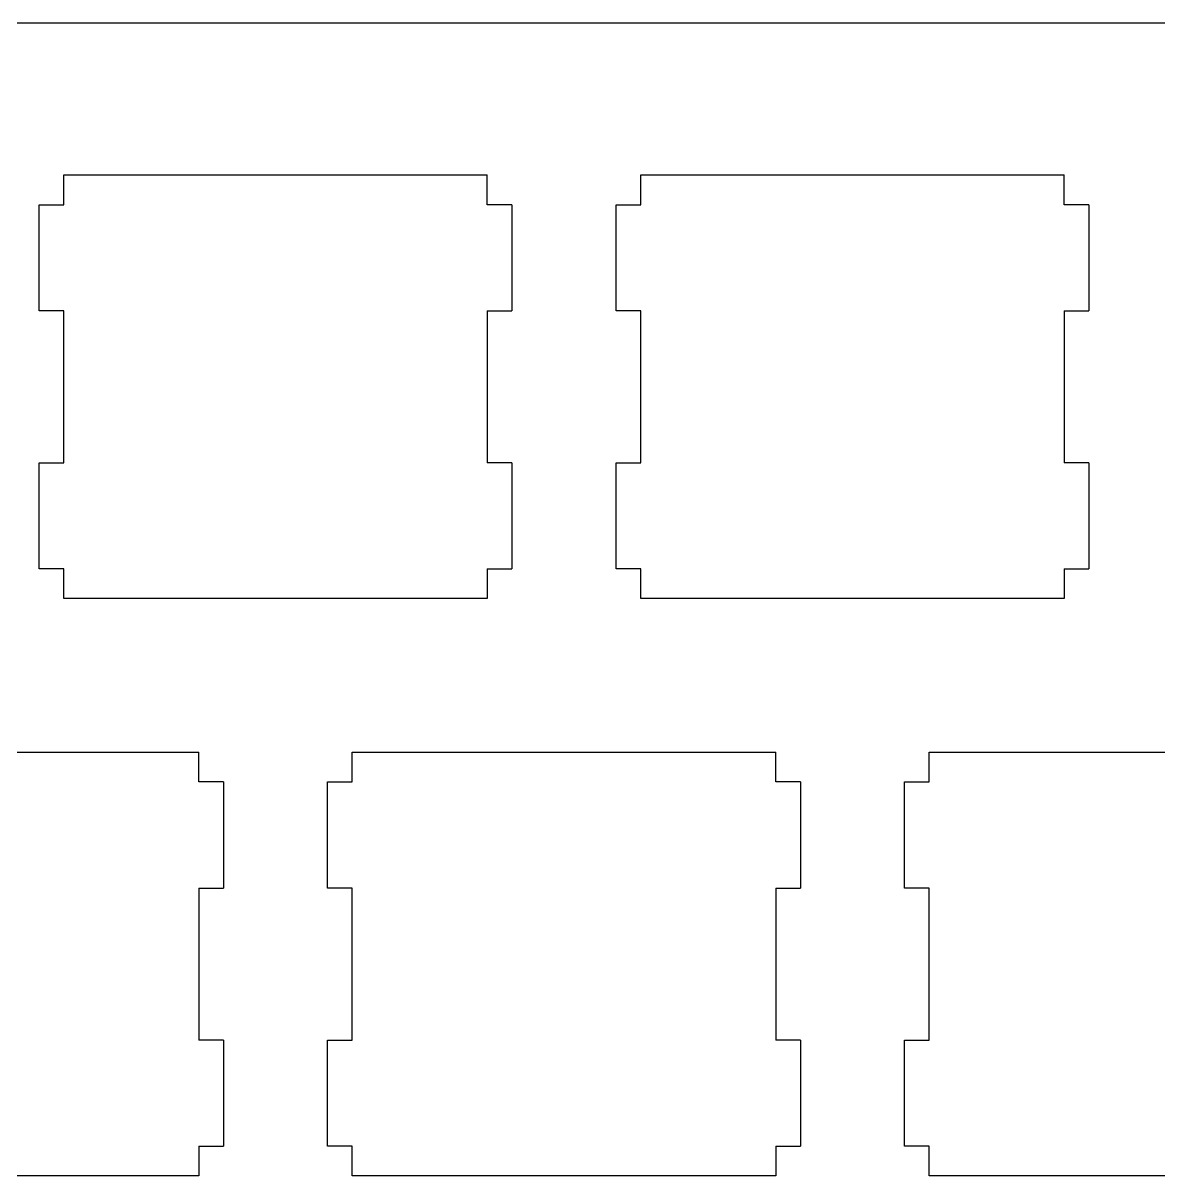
# Model space of a CAD drawing. Extents: x 16 to 306, y 20 to 120.
# Drawn here: x 76.68 to 114.09, y 81.77 to 119.72 of the extents above; entities that cross this region are included whole.
import ezdxf

# ---------------------------------------------------------------- set-up
doc = ezdxf.new("R2010")
doc.units = 0
doc.layers.add('LAYER_1', color=7, linetype='CONTINUOUS')

msp = doc.modelspace()

# ---------------------------------------------------------------- linework, layer by layer
at = {"layer": 'LAYER_1', "linetype": 'BYBLOCK'}
msp.add_line((301.966, 119.718), (41.523, 119.716), dxfattribs=at)
for points in [[(78.023, 114.718, 0), (78.094, 114.718, 0), (78.297, 114.718, 0), (78.622, 114.718, 0), (79.056, 114.718, 0), (79.587, 114.718, 0), (80.202, 114.718, 0), (80.89, 114.718, 0), (81.638, 114.718, 0), (82.435, 114.718, 0), (83.269, 114.718, 0), (84.126, 114.718, 0), (84.996, 114.718, 0), (85.865, 114.718, 0), (86.723, 114.718, 0), (87.556, 114.718, 0), (88.353, 114.718, 0), (89.101, 114.718, 0), (89.789, 114.718, 0), (90.405, 114.718, 0), (90.935, 114.718, 0), (91.369, 114.718, 0), (91.694, 114.718, 0), (91.898, 114.718, 0), (91.968, 114.718, 0)], [(78.023, 113.739, 0), (78.023, 113.744, 0), (78.023, 113.759, 0), (78.023, 113.781, 0), (78.023, 113.812, 0), (78.023, 113.849, 0), (78.023, 113.892, 0), (78.023, 113.94, 0), (78.023, 113.993, 0), (78.023, 114.049, 0), (78.023, 114.107, 0), (78.023, 114.168, 0), (78.023, 114.229, 0), (78.023, 114.29, 0), (78.023, 114.35, 0), (78.023, 114.408, 0), (78.023, 114.464, 0), (78.023, 114.517, 0), (78.023, 114.565, 0), (78.023, 114.608, 0), (78.023, 114.645, 0), (78.023, 114.676, 0), (78.023, 114.699, 0), (78.023, 114.713, 0), (78.023, 114.718, 0)], [(91.968, 113.739, 0), (91.968, 113.744, 0), (91.968, 113.759, 0), (91.968, 113.781, 0), (91.968, 113.812, 0), (91.968, 113.849, 0), (91.968, 113.892, 0), (91.968, 113.94, 0), (91.968, 113.993, 0), (91.968, 114.049, 0), (91.968, 114.107, 0), (91.968, 114.168, 0), (91.968, 114.229, 0), (91.968, 114.29, 0), (91.968, 114.35, 0), (91.968, 114.408, 0), (91.968, 114.464, 0), (91.968, 114.517, 0), (91.968, 114.565, 0), (91.968, 114.608, 0), (91.968, 114.645, 0), (91.968, 114.676, 0), (91.968, 114.699, 0), (91.968, 114.713, 0), (91.968, 114.718, 0)], [(97.023, 114.718, 0), (97.094, 114.718, 0), (97.297, 114.718, 0), (97.622, 114.718, 0), (98.056, 114.718, 0), (98.587, 114.718, 0), (99.202, 114.718, 0), (99.89, 114.718, 0), (100.638, 114.718, 0), (101.435, 114.718, 0), (102.269, 114.718, 0), (103.126, 114.718, 0), (103.996, 114.718, 0), (104.865, 114.718, 0), (105.723, 114.718, 0), (106.556, 114.718, 0), (107.353, 114.718, 0), (108.101, 114.718, 0), (108.789, 114.718, 0), (109.405, 114.718, 0), (109.935, 114.718, 0), (110.369, 114.718, 0), (110.694, 114.718, 0), (110.898, 114.718, 0), (110.968, 114.718, 0)], [(97.023, 113.739, 0), (97.023, 113.744, 0), (97.023, 113.759, 0), (97.023, 113.781, 0), (97.023, 113.812, 0), (97.023, 113.849, 0), (97.023, 113.892, 0), (97.023, 113.94, 0), (97.023, 113.993, 0), (97.023, 114.049, 0), (97.023, 114.107, 0), (97.023, 114.168, 0), (97.023, 114.229, 0), (97.023, 114.29, 0), (97.023, 114.35, 0), (97.023, 114.408, 0), (97.023, 114.464, 0), (97.023, 114.517, 0), (97.023, 114.565, 0), (97.023, 114.608, 0), (97.023, 114.645, 0), (97.023, 114.676, 0), (97.023, 114.699, 0), (97.023, 114.713, 0), (97.023, 114.718, 0)], [(110.968, 113.739, 0), (110.968, 113.744, 0), (110.968, 113.759, 0), (110.968, 113.781, 0), (110.968, 113.812, 0), (110.968, 113.849, 0), (110.968, 113.892, 0), (110.968, 113.94, 0), (110.968, 113.993, 0), (110.968, 114.049, 0), (110.968, 114.107, 0), (110.968, 114.168, 0), (110.968, 114.229, 0), (110.968, 114.29, 0), (110.968, 114.35, 0), (110.968, 114.408, 0), (110.968, 114.464, 0), (110.968, 114.517, 0), (110.968, 114.565, 0), (110.968, 114.608, 0), (110.968, 114.645, 0), (110.968, 114.676, 0), (110.968, 114.699, 0), (110.968, 114.713, 0), (110.968, 114.718, 0)], [(77.212, 110.245, 0), (77.212, 110.263, 0), (77.212, 110.314, 0), (77.212, 110.396, 0), (77.212, 110.504, 0), (77.212, 110.637, 0), (77.212, 110.791, 0), (77.212, 110.964, 0), (77.212, 111.151, 0), (77.212, 111.351, 0), (77.212, 111.56, 0), (77.212, 111.774, 0), (77.212, 111.992, 0), (77.212, 112.21, 0), (77.212, 112.425, 0), (77.212, 112.634, 0), (77.212, 112.833, 0), (77.212, 113.021, 0), (77.212, 113.193, 0), (77.212, 113.348, 0), (77.212, 113.48, 0), (77.212, 113.589, 0), (77.212, 113.671, 0), (77.212, 113.722, 0), (77.212, 113.739, 0)], [(77.212, 113.739, 0), (77.216, 113.739, 0), (77.228, 113.739, 0), (77.247, 113.739, 0), (77.272, 113.739, 0), (77.303, 113.739, 0), (77.338, 113.739, 0), (77.378, 113.739, 0), (77.422, 113.739, 0), (77.468, 113.739, 0), (77.517, 113.739, 0), (77.567, 113.739, 0), (77.617, 113.739, 0), (77.668, 113.739, 0), (77.718, 113.739, 0), (77.766, 113.739, 0), (77.813, 113.739, 0), (77.856, 113.739, 0), (77.896, 113.739, 0), (77.932, 113.739, 0), (77.963, 113.739, 0), (77.988, 113.739, 0), (78.007, 113.739, 0), (78.019, 113.739, 0), (78.023, 113.739, 0)], [(92.78, 113.739, 0), (92.775, 113.739, 0), (92.764, 113.739, 0), (92.745, 113.739, 0), (92.719, 113.739, 0), (92.689, 113.739, 0), (92.653, 113.739, 0), (92.613, 113.739, 0), (92.569, 113.739, 0), (92.523, 113.739, 0), (92.474, 113.739, 0), (92.424, 113.739, 0), (92.374, 113.739, 0), (92.323, 113.739, 0), (92.273, 113.739, 0), (92.225, 113.739, 0), (92.179, 113.739, 0), (92.135, 113.739, 0), (92.095, 113.739, 0), (92.059, 113.739, 0), (92.028, 113.739, 0), (92.003, 113.739, 0), (91.984, 113.739, 0), (91.972, 113.739, 0), (91.968, 113.739, 0)], [(92.78, 113.739, 0), (92.78, 113.722, 0), (92.78, 113.671, 0), (92.78, 113.589, 0), (92.78, 113.48, 0), (92.78, 113.348, 0), (92.78, 113.193, 0), (92.78, 113.021, 0), (92.78, 112.833, 0), (92.78, 112.634, 0), (92.78, 112.425, 0), (92.78, 112.21, 0), (92.78, 111.992, 0), (92.78, 111.774, 0), (92.78, 111.56, 0), (92.78, 111.351, 0), (92.78, 111.151, 0), (92.78, 110.964, 0), (92.78, 110.791, 0), (92.78, 110.637, 0), (92.78, 110.504, 0), (92.78, 110.396, 0), (92.78, 110.314, 0), (92.78, 110.263, 0), (92.78, 110.245, 0)], [(96.212, 110.245, 0), (96.212, 110.263, 0), (96.212, 110.314, 0), (96.212, 110.396, 0), (96.212, 110.504, 0), (96.212, 110.637, 0), (96.212, 110.791, 0), (96.212, 110.964, 0), (96.212, 111.151, 0), (96.212, 111.351, 0), (96.212, 111.56, 0), (96.212, 111.774, 0), (96.212, 111.992, 0), (96.212, 112.21, 0), (96.212, 112.425, 0), (96.212, 112.634, 0), (96.212, 112.833, 0), (96.212, 113.021, 0), (96.212, 113.193, 0), (96.212, 113.348, 0), (96.212, 113.48, 0), (96.212, 113.589, 0), (96.212, 113.671, 0), (96.212, 113.722, 0), (96.212, 113.739, 0)], [(96.212, 113.739, 0), (96.216, 113.739, 0), (96.228, 113.739, 0), (96.247, 113.739, 0), (96.272, 113.739, 0), (96.303, 113.739, 0), (96.338, 113.739, 0), (96.378, 113.739, 0), (96.422, 113.739, 0), (96.468, 113.739, 0), (96.517, 113.739, 0), (96.567, 113.739, 0), (96.617, 113.739, 0), (96.668, 113.739, 0), (96.718, 113.739, 0), (96.766, 113.739, 0), (96.813, 113.739, 0), (96.856, 113.739, 0), (96.896, 113.739, 0), (96.932, 113.739, 0), (96.963, 113.739, 0), (96.988, 113.739, 0), (97.007, 113.739, 0), (97.019, 113.739, 0), (97.023, 113.739, 0)], [(111.78, 113.739, 0), (111.775, 113.739, 0), (111.764, 113.739, 0), (111.745, 113.739, 0), (111.719, 113.739, 0), (111.689, 113.739, 0), (111.653, 113.739, 0), (111.613, 113.739, 0), (111.569, 113.739, 0), (111.523, 113.739, 0), (111.474, 113.739, 0), (111.424, 113.739, 0), (111.374, 113.739, 0), (111.323, 113.739, 0), (111.273, 113.739, 0), (111.225, 113.739, 0), (111.179, 113.739, 0), (111.135, 113.739, 0), (111.095, 113.739, 0), (111.059, 113.739, 0), (111.028, 113.739, 0), (111.003, 113.739, 0), (110.984, 113.739, 0), (110.972, 113.739, 0), (110.968, 113.739, 0)], [(111.78, 113.739, 0), (111.78, 113.722, 0), (111.78, 113.671, 0), (111.78, 113.589, 0), (111.78, 113.48, 0), (111.78, 113.348, 0), (111.78, 113.193, 0), (111.78, 113.021, 0), (111.78, 112.833, 0), (111.78, 112.634, 0), (111.78, 112.425, 0), (111.78, 112.21, 0), (111.78, 111.992, 0), (111.78, 111.774, 0), (111.78, 111.56, 0), (111.78, 111.351, 0), (111.78, 111.151, 0), (111.78, 110.964, 0), (111.78, 110.791, 0), (111.78, 110.637, 0), (111.78, 110.504, 0), (111.78, 110.396, 0), (111.78, 110.314, 0), (111.78, 110.263, 0), (111.78, 110.245, 0)], [(78.023, 110.245, 0), (78.019, 110.245, 0), (78.007, 110.245, 0), (77.988, 110.245, 0), (77.963, 110.245, 0), (77.932, 110.245, 0), (77.896, 110.245, 0), (77.856, 110.245, 0), (77.813, 110.245, 0), (77.766, 110.245, 0), (77.718, 110.245, 0), (77.668, 110.245, 0), (77.617, 110.245, 0), (77.567, 110.245, 0), (77.517, 110.245, 0), (77.468, 110.245, 0), (77.422, 110.245, 0), (77.378, 110.245, 0), (77.338, 110.245, 0), (77.303, 110.245, 0), (77.272, 110.245, 0), (77.247, 110.245, 0), (77.228, 110.245, 0), (77.216, 110.245, 0), (77.212, 110.245, 0)], [(78.023, 105.245, 0), (78.023, 105.271, 0), (78.023, 105.344, 0), (78.023, 105.46, 0), (78.023, 105.616, 0), (78.023, 105.806, 0), (78.023, 106.027, 0), (78.023, 106.273, 0), (78.023, 106.542, 0), (78.023, 106.827, 0), (78.023, 107.126, 0), (78.023, 107.434, 0), (78.023, 107.745, 0), (78.023, 108.057, 0), (78.023, 108.365, 0), (78.023, 108.663, 0), (78.023, 108.949, 0), (78.023, 109.217, 0), (78.023, 109.464, 0), (78.023, 109.685, 0), (78.023, 109.875, 0), (78.023, 110.031, 0), (78.023, 110.147, 0), (78.023, 110.22, 0), (78.023, 110.245, 0)], [(91.968, 110.245, 0), (91.968, 110.22, 0), (91.968, 110.147, 0), (91.968, 110.031, 0), (91.968, 109.875, 0), (91.968, 109.685, 0), (91.968, 109.464, 0), (91.968, 109.217, 0), (91.968, 108.949, 0), (91.968, 108.663, 0), (91.968, 108.365, 0), (91.968, 108.057, 0), (91.968, 107.745, 0), (91.968, 107.434, 0), (91.968, 107.126, 0), (91.968, 106.827, 0), (91.968, 106.542, 0), (91.968, 106.273, 0), (91.968, 106.027, 0), (91.968, 105.806, 0), (91.968, 105.616, 0), (91.968, 105.46, 0), (91.968, 105.344, 0), (91.968, 105.271, 0), (91.968, 105.245, 0)], [(91.968, 110.245, 0), (91.972, 110.245, 0), (91.984, 110.245, 0), (92.003, 110.245, 0), (92.028, 110.245, 0), (92.059, 110.245, 0), (92.095, 110.245, 0), (92.135, 110.245, 0), (92.179, 110.245, 0), (92.225, 110.245, 0), (92.273, 110.245, 0), (92.323, 110.245, 0), (92.374, 110.245, 0), (92.424, 110.245, 0), (92.474, 110.245, 0), (92.523, 110.245, 0), (92.569, 110.245, 0), (92.613, 110.245, 0), (92.653, 110.245, 0), (92.689, 110.245, 0), (92.719, 110.245, 0), (92.745, 110.245, 0), (92.764, 110.245, 0), (92.775, 110.245, 0), (92.78, 110.245, 0)], [(97.023, 110.245, 0), (97.019, 110.245, 0), (97.007, 110.245, 0), (96.988, 110.245, 0), (96.963, 110.245, 0), (96.932, 110.245, 0), (96.896, 110.245, 0), (96.856, 110.245, 0), (96.813, 110.245, 0), (96.766, 110.245, 0), (96.718, 110.245, 0), (96.668, 110.245, 0), (96.617, 110.245, 0), (96.567, 110.245, 0), (96.517, 110.245, 0), (96.468, 110.245, 0), (96.422, 110.245, 0), (96.378, 110.245, 0), (96.338, 110.245, 0), (96.303, 110.245, 0), (96.272, 110.245, 0), (96.247, 110.245, 0), (96.228, 110.245, 0), (96.216, 110.245, 0), (96.212, 110.245, 0)], [(97.023, 105.245, 0), (97.023, 105.271, 0), (97.023, 105.344, 0), (97.023, 105.46, 0), (97.023, 105.616, 0), (97.023, 105.806, 0), (97.023, 106.027, 0), (97.023, 106.273, 0), (97.023, 106.542, 0), (97.023, 106.827, 0), (97.023, 107.126, 0), (97.023, 107.434, 0), (97.023, 107.745, 0), (97.023, 108.057, 0), (97.023, 108.365, 0), (97.023, 108.663, 0), (97.023, 108.949, 0), (97.023, 109.217, 0), (97.023, 109.464, 0), (97.023, 109.685, 0), (97.023, 109.875, 0), (97.023, 110.031, 0), (97.023, 110.147, 0), (97.023, 110.22, 0), (97.023, 110.245, 0)], [(110.968, 110.245, 0), (110.968, 110.22, 0), (110.968, 110.147, 0), (110.968, 110.031, 0), (110.968, 109.875, 0), (110.968, 109.685, 0), (110.968, 109.464, 0), (110.968, 109.217, 0), (110.968, 108.949, 0), (110.968, 108.663, 0), (110.968, 108.365, 0), (110.968, 108.057, 0), (110.968, 107.745, 0), (110.968, 107.434, 0), (110.968, 107.126, 0), (110.968, 106.827, 0), (110.968, 106.542, 0), (110.968, 106.273, 0), (110.968, 106.027, 0), (110.968, 105.806, 0), (110.968, 105.616, 0), (110.968, 105.46, 0), (110.968, 105.344, 0), (110.968, 105.271, 0), (110.968, 105.245, 0)], [(110.968, 110.245, 0), (110.972, 110.245, 0), (110.984, 110.245, 0), (111.003, 110.245, 0), (111.028, 110.245, 0), (111.059, 110.245, 0), (111.095, 110.245, 0), (111.135, 110.245, 0), (111.179, 110.245, 0), (111.225, 110.245, 0), (111.273, 110.245, 0), (111.323, 110.245, 0), (111.374, 110.245, 0), (111.424, 110.245, 0), (111.474, 110.245, 0), (111.523, 110.245, 0), (111.569, 110.245, 0), (111.613, 110.245, 0), (111.653, 110.245, 0), (111.689, 110.245, 0), (111.719, 110.245, 0), (111.745, 110.245, 0), (111.764, 110.245, 0), (111.775, 110.245, 0), (111.78, 110.245, 0)], [(77.212, 101.751, 0), (77.212, 101.769, 0), (77.212, 101.82, 0), (77.212, 101.902, 0), (77.212, 102.01, 0), (77.212, 102.143, 0), (77.212, 102.297, 0), (77.212, 102.47, 0), (77.212, 102.657, 0), (77.212, 102.857, 0), (77.212, 103.066, 0), (77.212, 103.281, 0), (77.212, 103.498, 0), (77.212, 103.716, 0), (77.212, 103.931, 0), (77.212, 104.14, 0), (77.212, 104.34, 0), (77.212, 104.527, 0), (77.212, 104.699, 0), (77.212, 104.854, 0), (77.212, 104.987, 0), (77.212, 105.095, 0), (77.212, 105.177, 0), (77.212, 105.228, 0), (77.212, 105.245, 0)], [(77.212, 105.245, 0), (77.216, 105.245, 0), (77.228, 105.245, 0), (77.247, 105.245, 0), (77.272, 105.245, 0), (77.303, 105.245, 0), (77.338, 105.245, 0), (77.378, 105.245, 0), (77.422, 105.245, 0), (77.468, 105.245, 0), (77.517, 105.245, 0), (77.567, 105.245, 0), (77.617, 105.245, 0), (77.668, 105.245, 0), (77.718, 105.245, 0), (77.766, 105.245, 0), (77.813, 105.245, 0), (77.856, 105.245, 0), (77.896, 105.245, 0), (77.932, 105.245, 0), (77.963, 105.245, 0), (77.988, 105.245, 0), (78.007, 105.245, 0), (78.019, 105.245, 0), (78.023, 105.245, 0)], [(92.78, 105.245, 0), (92.775, 105.245, 0), (92.764, 105.245, 0), (92.745, 105.245, 0), (92.719, 105.245, 0), (92.689, 105.245, 0), (92.653, 105.245, 0), (92.613, 105.245, 0), (92.569, 105.245, 0), (92.523, 105.245, 0), (92.474, 105.245, 0), (92.424, 105.245, 0), (92.374, 105.245, 0), (92.323, 105.245, 0), (92.273, 105.245, 0), (92.225, 105.245, 0), (92.179, 105.245, 0), (92.135, 105.245, 0), (92.095, 105.245, 0), (92.059, 105.245, 0), (92.028, 105.245, 0), (92.003, 105.245, 0), (91.984, 105.245, 0), (91.972, 105.245, 0), (91.968, 105.245, 0)], [(92.78, 105.245, 0), (92.78, 105.228, 0), (92.78, 105.177, 0), (92.78, 105.095, 0), (92.78, 104.987, 0), (92.78, 104.854, 0), (92.78, 104.699, 0), (92.78, 104.527, 0), (92.78, 104.34, 0), (92.78, 104.14, 0), (92.78, 103.931, 0), (92.78, 103.716, 0), (92.78, 103.498, 0), (92.78, 103.281, 0), (92.78, 103.066, 0), (92.78, 102.857, 0), (92.78, 102.657, 0), (92.78, 102.47, 0), (92.78, 102.297, 0), (92.78, 102.143, 0), (92.78, 102.01, 0), (92.78, 101.902, 0), (92.78, 101.82, 0), (92.78, 101.769, 0), (92.78, 101.751, 0)], [(96.212, 101.751, 0), (96.212, 101.769, 0), (96.212, 101.82, 0), (96.212, 101.902, 0), (96.212, 102.01, 0), (96.212, 102.143, 0), (96.212, 102.297, 0), (96.212, 102.47, 0), (96.212, 102.657, 0), (96.212, 102.857, 0), (96.212, 103.066, 0), (96.212, 103.281, 0), (96.212, 103.498, 0), (96.212, 103.716, 0), (96.212, 103.931, 0), (96.212, 104.14, 0), (96.212, 104.34, 0), (96.212, 104.527, 0), (96.212, 104.699, 0), (96.212, 104.854, 0), (96.212, 104.987, 0), (96.212, 105.095, 0), (96.212, 105.177, 0), (96.212, 105.228, 0), (96.212, 105.245, 0)], [(96.212, 105.245, 0), (96.216, 105.245, 0), (96.228, 105.245, 0), (96.247, 105.245, 0), (96.272, 105.245, 0), (96.303, 105.245, 0), (96.338, 105.245, 0), (96.378, 105.245, 0), (96.422, 105.245, 0), (96.468, 105.245, 0), (96.517, 105.245, 0), (96.567, 105.245, 0), (96.617, 105.245, 0), (96.668, 105.245, 0), (96.718, 105.245, 0), (96.766, 105.245, 0), (96.813, 105.245, 0), (96.856, 105.245, 0), (96.896, 105.245, 0), (96.932, 105.245, 0), (96.963, 105.245, 0), (96.988, 105.245, 0), (97.007, 105.245, 0), (97.019, 105.245, 0), (97.023, 105.245, 0)], [(111.78, 105.245, 0), (111.775, 105.245, 0), (111.764, 105.245, 0), (111.745, 105.245, 0), (111.719, 105.245, 0), (111.689, 105.245, 0), (111.653, 105.245, 0), (111.613, 105.245, 0), (111.569, 105.245, 0), (111.523, 105.245, 0), (111.474, 105.245, 0), (111.424, 105.245, 0), (111.374, 105.245, 0), (111.323, 105.245, 0), (111.273, 105.245, 0), (111.225, 105.245, 0), (111.179, 105.245, 0), (111.135, 105.245, 0), (111.095, 105.245, 0), (111.059, 105.245, 0), (111.028, 105.245, 0), (111.003, 105.245, 0), (110.984, 105.245, 0), (110.972, 105.245, 0), (110.968, 105.245, 0)], [(111.78, 105.245, 0), (111.78, 105.228, 0), (111.78, 105.177, 0), (111.78, 105.095, 0), (111.78, 104.987, 0), (111.78, 104.854, 0), (111.78, 104.699, 0), (111.78, 104.527, 0), (111.78, 104.34, 0), (111.78, 104.14, 0), (111.78, 103.931, 0), (111.78, 103.716, 0), (111.78, 103.498, 0), (111.78, 103.281, 0), (111.78, 103.066, 0), (111.78, 102.857, 0), (111.78, 102.657, 0), (111.78, 102.47, 0), (111.78, 102.297, 0), (111.78, 102.143, 0), (111.78, 102.01, 0), (111.78, 101.902, 0), (111.78, 101.82, 0), (111.78, 101.769, 0), (111.78, 101.751, 0)], [(78.023, 101.751, 0), (78.019, 101.751, 0), (78.007, 101.751, 0), (77.988, 101.751, 0), (77.963, 101.751, 0), (77.932, 101.751, 0), (77.896, 101.751, 0), (77.856, 101.751, 0), (77.813, 101.751, 0), (77.766, 101.751, 0), (77.718, 101.751, 0), (77.668, 101.751, 0), (77.617, 101.751, 0), (77.567, 101.751, 0), (77.517, 101.751, 0), (77.468, 101.751, 0), (77.422, 101.751, 0), (77.378, 101.751, 0), (77.338, 101.751, 0), (77.303, 101.751, 0), (77.272, 101.751, 0), (77.247, 101.751, 0), (77.228, 101.751, 0), (77.216, 101.751, 0), (77.212, 101.751, 0)], [(78.023, 100.773, 0), (78.023, 100.778, 0), (78.023, 100.792, 0), (78.023, 100.815, 0), (78.023, 100.845, 0), (78.023, 100.883, 0), (78.023, 100.926, 0), (78.023, 100.974, 0), (78.023, 101.027, 0), (78.023, 101.082, 0), (78.023, 101.141, 0), (78.023, 101.201, 0), (78.023, 101.262, 0), (78.023, 101.323, 0), (78.023, 101.383, 0), (78.023, 101.442, 0), (78.023, 101.498, 0), (78.023, 101.55, 0), (78.023, 101.599, 0), (78.023, 101.642, 0), (78.023, 101.679, 0), (78.023, 101.709, 0), (78.023, 101.732, 0), (78.023, 101.747, 0), (78.023, 101.751, 0)], [(91.968, 101.751, 0), (91.972, 101.751, 0), (91.984, 101.751, 0), (92.003, 101.751, 0), (92.028, 101.751, 0), (92.059, 101.751, 0), (92.095, 101.751, 0), (92.135, 101.751, 0), (92.179, 101.751, 0), (92.225, 101.751, 0), (92.273, 101.751, 0), (92.323, 101.751, 0), (92.374, 101.751, 0), (92.424, 101.751, 0), (92.474, 101.751, 0), (92.523, 101.751, 0), (92.569, 101.751, 0), (92.613, 101.751, 0), (92.653, 101.751, 0), (92.689, 101.751, 0), (92.719, 101.751, 0), (92.745, 101.751, 0), (92.764, 101.751, 0), (92.775, 101.751, 0), (92.78, 101.751, 0)], [(91.968, 101.751, 0), (91.968, 101.747, 0), (91.968, 101.732, 0), (91.968, 101.709, 0), (91.968, 101.679, 0), (91.968, 101.642, 0), (91.968, 101.599, 0), (91.968, 101.55, 0), (91.968, 101.498, 0), (91.968, 101.442, 0), (91.968, 101.383, 0), (91.968, 101.323, 0), (91.968, 101.262, 0), (91.968, 101.201, 0), (91.968, 101.141, 0), (91.968, 101.082, 0), (91.968, 101.027, 0), (91.968, 100.974, 0), (91.968, 100.926, 0), (91.968, 100.883, 0), (91.968, 100.845, 0), (91.968, 100.815, 0), (91.968, 100.792, 0), (91.968, 100.778, 0), (91.968, 100.773, 0)], [(97.023, 101.751, 0), (97.019, 101.751, 0), (97.007, 101.751, 0), (96.988, 101.751, 0), (96.963, 101.751, 0), (96.932, 101.751, 0), (96.896, 101.751, 0), (96.856, 101.751, 0), (96.813, 101.751, 0), (96.766, 101.751, 0), (96.718, 101.751, 0), (96.668, 101.751, 0), (96.617, 101.751, 0), (96.567, 101.751, 0), (96.517, 101.751, 0), (96.468, 101.751, 0), (96.422, 101.751, 0), (96.378, 101.751, 0), (96.338, 101.751, 0), (96.303, 101.751, 0), (96.272, 101.751, 0), (96.247, 101.751, 0), (96.228, 101.751, 0), (96.216, 101.751, 0), (96.212, 101.751, 0)], [(97.023, 100.773, 0), (97.023, 100.778, 0), (97.023, 100.792, 0), (97.023, 100.815, 0), (97.023, 100.845, 0), (97.023, 100.883, 0), (97.023, 100.926, 0), (97.023, 100.974, 0), (97.023, 101.027, 0), (97.023, 101.082, 0), (97.023, 101.141, 0), (97.023, 101.201, 0), (97.023, 101.262, 0), (97.023, 101.323, 0), (97.023, 101.383, 0), (97.023, 101.442, 0), (97.023, 101.498, 0), (97.023, 101.55, 0), (97.023, 101.599, 0), (97.023, 101.642, 0), (97.023, 101.679, 0), (97.023, 101.709, 0), (97.023, 101.732, 0), (97.023, 101.747, 0), (97.023, 101.751, 0)], [(110.968, 101.751, 0), (110.972, 101.751, 0), (110.984, 101.751, 0), (111.003, 101.751, 0), (111.028, 101.751, 0), (111.059, 101.751, 0), (111.095, 101.751, 0), (111.135, 101.751, 0), (111.179, 101.751, 0), (111.225, 101.751, 0), (111.273, 101.751, 0), (111.323, 101.751, 0), (111.374, 101.751, 0), (111.424, 101.751, 0), (111.474, 101.751, 0), (111.523, 101.751, 0), (111.569, 101.751, 0), (111.613, 101.751, 0), (111.653, 101.751, 0), (111.689, 101.751, 0), (111.719, 101.751, 0), (111.745, 101.751, 0), (111.764, 101.751, 0), (111.775, 101.751, 0), (111.78, 101.751, 0)], [(110.968, 101.751, 0), (110.968, 101.747, 0), (110.968, 101.732, 0), (110.968, 101.709, 0), (110.968, 101.679, 0), (110.968, 101.642, 0), (110.968, 101.599, 0), (110.968, 101.55, 0), (110.968, 101.498, 0), (110.968, 101.442, 0), (110.968, 101.383, 0), (110.968, 101.323, 0), (110.968, 101.262, 0), (110.968, 101.201, 0), (110.968, 101.141, 0), (110.968, 101.082, 0), (110.968, 101.027, 0), (110.968, 100.974, 0), (110.968, 100.926, 0), (110.968, 100.883, 0), (110.968, 100.845, 0), (110.968, 100.815, 0), (110.968, 100.792, 0), (110.968, 100.778, 0), (110.968, 100.773, 0)], [(91.968, 100.773, 0), (91.898, 100.773, 0), (91.694, 100.773, 0), (91.369, 100.773, 0), (90.935, 100.773, 0), (90.405, 100.773, 0), (89.789, 100.773, 0), (89.101, 100.773, 0), (88.353, 100.773, 0), (87.556, 100.773, 0), (86.723, 100.773, 0), (85.865, 100.773, 0), (84.996, 100.773, 0), (84.126, 100.773, 0), (83.269, 100.773, 0), (82.435, 100.773, 0), (81.638, 100.773, 0), (80.89, 100.773, 0), (80.202, 100.773, 0), (79.587, 100.773, 0), (79.056, 100.773, 0), (78.622, 100.773, 0), (78.297, 100.773, 0), (78.094, 100.773, 0), (78.023, 100.773, 0)], [(110.968, 100.773, 0), (110.898, 100.773, 0), (110.694, 100.773, 0), (110.369, 100.773, 0), (109.935, 100.773, 0), (109.405, 100.773, 0), (108.789, 100.773, 0), (108.101, 100.773, 0), (107.353, 100.773, 0), (106.556, 100.773, 0), (105.723, 100.773, 0), (104.865, 100.773, 0), (103.996, 100.773, 0), (103.126, 100.773, 0), (102.269, 100.773, 0), (101.435, 100.773, 0), (100.638, 100.773, 0), (99.89, 100.773, 0), (99.202, 100.773, 0), (98.587, 100.773, 0), (98.056, 100.773, 0), (97.622, 100.773, 0), (97.297, 100.773, 0), (97.094, 100.773, 0), (97.023, 100.773, 0)], [(76.365, 95.718, 0), (77.223, 95.718, 0), (78.056, 95.718, 0), (78.853, 95.718, 0), (79.601, 95.718, 0), (80.289, 95.718, 0), (80.905, 95.718, 0), (81.435, 95.718, 0), (81.869, 95.718, 0), (82.194, 95.718, 0), (82.398, 95.718, 0), (82.468, 95.718, 0)], [(82.468, 94.739, 0), (82.468, 94.744, 0), (82.468, 94.759, 0), (82.468, 94.781, 0), (82.468, 94.812, 0), (82.468, 94.849, 0), (82.468, 94.892, 0), (82.468, 94.94, 0), (82.468, 94.993, 0), (82.468, 95.049, 0), (82.468, 95.107, 0), (82.468, 95.168, 0), (82.468, 95.229, 0), (82.468, 95.29, 0), (82.468, 95.35, 0), (82.468, 95.408, 0), (82.468, 95.464, 0), (82.468, 95.517, 0), (82.468, 95.565, 0), (82.468, 95.608, 0), (82.468, 95.645, 0), (82.468, 95.676, 0), (82.468, 95.699, 0), (82.468, 95.713, 0), (82.468, 95.718, 0)], [(87.523, 95.718, 0), (87.594, 95.718, 0), (87.797, 95.718, 0), (88.122, 95.718, 0), (88.556, 95.718, 0), (89.087, 95.718, 0), (89.702, 95.718, 0), (90.39, 95.718, 0), (91.138, 95.718, 0), (91.935, 95.718, 0), (92.769, 95.718, 0), (93.626, 95.718, 0), (94.496, 95.718, 0), (95.365, 95.718, 0), (96.223, 95.718, 0), (97.056, 95.718, 0), (97.853, 95.718, 0), (98.601, 95.718, 0), (99.289, 95.718, 0), (99.905, 95.718, 0), (100.435, 95.718, 0), (100.869, 95.718, 0), (101.194, 95.718, 0), (101.398, 95.718, 0), (101.468, 95.718, 0)], [(87.523, 94.739, 0), (87.523, 94.744, 0), (87.523, 94.759, 0), (87.523, 94.781, 0), (87.523, 94.812, 0), (87.523, 94.849, 0), (87.523, 94.892, 0), (87.523, 94.94, 0), (87.523, 94.993, 0), (87.523, 95.049, 0), (87.523, 95.107, 0), (87.523, 95.168, 0), (87.523, 95.229, 0), (87.523, 95.29, 0), (87.523, 95.35, 0), (87.523, 95.408, 0), (87.523, 95.464, 0), (87.523, 95.517, 0), (87.523, 95.565, 0), (87.523, 95.608, 0), (87.523, 95.645, 0), (87.523, 95.676, 0), (87.523, 95.699, 0), (87.523, 95.713, 0), (87.523, 95.718, 0)], [(101.468, 94.739, 0), (101.468, 94.744, 0), (101.468, 94.759, 0), (101.468, 94.781, 0), (101.468, 94.812, 0), (101.468, 94.849, 0), (101.468, 94.892, 0), (101.468, 94.94, 0), (101.468, 94.993, 0), (101.468, 95.049, 0), (101.468, 95.107, 0), (101.468, 95.168, 0), (101.468, 95.229, 0), (101.468, 95.29, 0), (101.468, 95.35, 0), (101.468, 95.408, 0), (101.468, 95.464, 0), (101.468, 95.517, 0), (101.468, 95.565, 0), (101.468, 95.608, 0), (101.468, 95.645, 0), (101.468, 95.676, 0), (101.468, 95.699, 0), (101.468, 95.713, 0), (101.468, 95.718, 0)], [(106.523, 95.718, 0), (106.594, 95.718, 0), (106.797, 95.718, 0), (107.122, 95.718, 0), (107.556, 95.718, 0), (108.087, 95.718, 0), (108.702, 95.718, 0), (109.39, 95.718, 0), (110.138, 95.718, 0), (110.935, 95.718, 0), (111.769, 95.718, 0), (112.626, 95.718, 0), (113.496, 95.718, 0), (114.365, 95.718, 0)], [(106.523, 94.739, 0), (106.523, 94.744, 0), (106.523, 94.759, 0), (106.523, 94.781, 0), (106.523, 94.812, 0), (106.523, 94.849, 0), (106.523, 94.892, 0), (106.523, 94.94, 0), (106.523, 94.993, 0), (106.523, 95.049, 0), (106.523, 95.107, 0), (106.523, 95.168, 0), (106.523, 95.229, 0), (106.523, 95.29, 0), (106.523, 95.35, 0), (106.523, 95.408, 0), (106.523, 95.464, 0), (106.523, 95.517, 0), (106.523, 95.565, 0), (106.523, 95.608, 0), (106.523, 95.645, 0), (106.523, 95.676, 0), (106.523, 95.699, 0), (106.523, 95.713, 0), (106.523, 95.718, 0)], [(83.28, 94.739, 0), (83.275, 94.739, 0), (83.264, 94.739, 0), (83.245, 94.739, 0), (83.219, 94.739, 0), (83.189, 94.739, 0), (83.153, 94.739, 0), (83.113, 94.739, 0), (83.069, 94.739, 0), (83.023, 94.739, 0), (82.974, 94.739, 0), (82.924, 94.739, 0), (82.874, 94.739, 0), (82.823, 94.739, 0), (82.773, 94.739, 0), (82.725, 94.739, 0), (82.679, 94.739, 0), (82.635, 94.739, 0), (82.595, 94.739, 0), (82.559, 94.739, 0), (82.528, 94.739, 0), (82.503, 94.739, 0), (82.484, 94.739, 0), (82.472, 94.739, 0), (82.468, 94.739, 0)], [(83.28, 94.739, 0), (83.28, 94.722, 0), (83.28, 94.671, 0), (83.28, 94.589, 0), (83.28, 94.48, 0), (83.28, 94.348, 0), (83.28, 94.193, 0), (83.28, 94.021, 0), (83.28, 93.833, 0), (83.28, 93.634, 0), (83.28, 93.425, 0), (83.28, 93.21, 0), (83.28, 92.992, 0), (83.28, 92.774, 0), (83.28, 92.56, 0), (83.28, 92.351, 0), (83.28, 92.151, 0), (83.28, 91.964, 0), (83.28, 91.791, 0), (83.28, 91.637, 0), (83.28, 91.504, 0), (83.28, 91.396, 0), (83.28, 91.314, 0), (83.28, 91.263, 0), (83.28, 91.245, 0)], [(86.712, 91.245, 0), (86.712, 91.263, 0), (86.712, 91.314, 0), (86.712, 91.396, 0), (86.712, 91.504, 0), (86.712, 91.637, 0), (86.712, 91.791, 0), (86.712, 91.964, 0), (86.712, 92.151, 0), (86.712, 92.351, 0), (86.712, 92.56, 0), (86.712, 92.774, 0), (86.712, 92.992, 0), (86.712, 93.21, 0), (86.712, 93.425, 0), (86.712, 93.634, 0), (86.712, 93.833, 0), (86.712, 94.021, 0), (86.712, 94.193, 0), (86.712, 94.348, 0), (86.712, 94.48, 0), (86.712, 94.589, 0), (86.712, 94.671, 0), (86.712, 94.722, 0), (86.712, 94.739, 0)], [(86.712, 94.739, 0), (86.716, 94.739, 0), (86.728, 94.739, 0), (86.747, 94.739, 0), (86.772, 94.739, 0), (86.803, 94.739, 0), (86.838, 94.739, 0), (86.878, 94.739, 0), (86.922, 94.739, 0), (86.968, 94.739, 0), (87.017, 94.739, 0), (87.067, 94.739, 0), (87.117, 94.739, 0), (87.168, 94.739, 0), (87.218, 94.739, 0), (87.266, 94.739, 0), (87.313, 94.739, 0), (87.356, 94.739, 0), (87.396, 94.739, 0), (87.432, 94.739, 0), (87.463, 94.739, 0), (87.488, 94.739, 0), (87.507, 94.739, 0), (87.519, 94.739, 0), (87.523, 94.739, 0)], [(102.28, 94.739, 0), (102.275, 94.739, 0), (102.264, 94.739, 0), (102.245, 94.739, 0), (102.219, 94.739, 0), (102.189, 94.739, 0), (102.153, 94.739, 0), (102.113, 94.739, 0), (102.069, 94.739, 0), (102.023, 94.739, 0), (101.974, 94.739, 0), (101.924, 94.739, 0), (101.874, 94.739, 0), (101.823, 94.739, 0), (101.773, 94.739, 0), (101.725, 94.739, 0), (101.679, 94.739, 0), (101.635, 94.739, 0), (101.595, 94.739, 0), (101.559, 94.739, 0), (101.528, 94.739, 0), (101.503, 94.739, 0), (101.484, 94.739, 0), (101.472, 94.739, 0), (101.468, 94.739, 0)], [(102.28, 94.739, 0), (102.28, 94.722, 0), (102.28, 94.671, 0), (102.28, 94.589, 0), (102.28, 94.48, 0), (102.28, 94.348, 0), (102.28, 94.193, 0), (102.28, 94.021, 0), (102.28, 93.833, 0), (102.28, 93.634, 0), (102.28, 93.425, 0), (102.28, 93.21, 0), (102.28, 92.992, 0), (102.28, 92.774, 0), (102.28, 92.56, 0), (102.28, 92.351, 0), (102.28, 92.151, 0), (102.28, 91.964, 0), (102.28, 91.791, 0), (102.28, 91.637, 0), (102.28, 91.504, 0), (102.28, 91.396, 0), (102.28, 91.314, 0), (102.28, 91.263, 0), (102.28, 91.245, 0)], [(105.712, 91.245, 0), (105.712, 91.263, 0), (105.712, 91.314, 0), (105.712, 91.396, 0), (105.712, 91.504, 0), (105.712, 91.637, 0), (105.712, 91.791, 0), (105.712, 91.964, 0), (105.712, 92.151, 0), (105.712, 92.351, 0), (105.712, 92.56, 0), (105.712, 92.774, 0), (105.712, 92.992, 0), (105.712, 93.21, 0), (105.712, 93.425, 0), (105.712, 93.634, 0), (105.712, 93.833, 0), (105.712, 94.021, 0), (105.712, 94.193, 0), (105.712, 94.348, 0), (105.712, 94.48, 0), (105.712, 94.589, 0), (105.712, 94.671, 0), (105.712, 94.722, 0), (105.712, 94.739, 0)], [(105.712, 94.739, 0), (105.716, 94.739, 0), (105.728, 94.739, 0), (105.747, 94.739, 0), (105.772, 94.739, 0), (105.803, 94.739, 0), (105.838, 94.739, 0), (105.878, 94.739, 0), (105.922, 94.739, 0), (105.968, 94.739, 0), (106.017, 94.739, 0), (106.067, 94.739, 0), (106.117, 94.739, 0), (106.168, 94.739, 0), (106.218, 94.739, 0), (106.266, 94.739, 0), (106.313, 94.739, 0), (106.356, 94.739, 0), (106.396, 94.739, 0), (106.432, 94.739, 0), (106.463, 94.739, 0), (106.488, 94.739, 0), (106.507, 94.739, 0), (106.519, 94.739, 0), (106.523, 94.739, 0)], [(82.468, 91.245, 0), (82.468, 91.22, 0), (82.468, 91.147, 0), (82.468, 91.031, 0), (82.468, 90.875, 0), (82.468, 90.685, 0), (82.468, 90.464, 0), (82.468, 90.217, 0), (82.468, 89.949, 0), (82.468, 89.663, 0), (82.468, 89.365, 0), (82.468, 89.057, 0), (82.468, 88.745, 0), (82.468, 88.434, 0), (82.468, 88.126, 0), (82.468, 87.827, 0), (82.468, 87.542, 0), (82.468, 87.273, 0), (82.468, 87.027, 0), (82.468, 86.806, 0), (82.468, 86.616, 0), (82.468, 86.46, 0), (82.468, 86.344, 0), (82.468, 86.271, 0), (82.468, 86.245, 0)], [(82.468, 91.245, 0), (82.472, 91.245, 0), (82.484, 91.245, 0), (82.503, 91.245, 0), (82.528, 91.245, 0), (82.559, 91.245, 0), (82.595, 91.245, 0), (82.635, 91.245, 0), (82.679, 91.245, 0), (82.725, 91.245, 0), (82.773, 91.245, 0), (82.823, 91.245, 0), (82.874, 91.245, 0), (82.924, 91.245, 0), (82.974, 91.245, 0), (83.023, 91.245, 0), (83.069, 91.245, 0), (83.113, 91.245, 0), (83.153, 91.245, 0), (83.189, 91.245, 0), (83.219, 91.245, 0), (83.245, 91.245, 0), (83.264, 91.245, 0), (83.275, 91.245, 0), (83.28, 91.245, 0)], [(87.523, 91.245, 0), (87.519, 91.245, 0), (87.507, 91.245, 0), (87.488, 91.245, 0), (87.463, 91.245, 0), (87.432, 91.245, 0), (87.396, 91.245, 0), (87.356, 91.245, 0), (87.313, 91.245, 0), (87.266, 91.245, 0), (87.218, 91.245, 0), (87.168, 91.245, 0), (87.117, 91.245, 0), (87.067, 91.245, 0), (87.017, 91.245, 0), (86.968, 91.245, 0), (86.922, 91.245, 0), (86.878, 91.245, 0), (86.838, 91.245, 0), (86.803, 91.245, 0), (86.772, 91.245, 0), (86.747, 91.245, 0), (86.728, 91.245, 0), (86.716, 91.245, 0), (86.712, 91.245, 0)], [(87.523, 86.245, 0), (87.523, 86.271, 0), (87.523, 86.344, 0), (87.523, 86.46, 0), (87.523, 86.616, 0), (87.523, 86.806, 0), (87.523, 87.027, 0), (87.523, 87.273, 0), (87.523, 87.542, 0), (87.523, 87.827, 0), (87.523, 88.126, 0), (87.523, 88.434, 0), (87.523, 88.745, 0), (87.523, 89.057, 0), (87.523, 89.365, 0), (87.523, 89.663, 0), (87.523, 89.949, 0), (87.523, 90.217, 0), (87.523, 90.464, 0), (87.523, 90.685, 0), (87.523, 90.875, 0), (87.523, 91.031, 0), (87.523, 91.147, 0), (87.523, 91.22, 0), (87.523, 91.245, 0)], [(101.468, 91.245, 0), (101.468, 91.22, 0), (101.468, 91.147, 0), (101.468, 91.031, 0), (101.468, 90.875, 0), (101.468, 90.685, 0), (101.468, 90.464, 0), (101.468, 90.217, 0), (101.468, 89.949, 0), (101.468, 89.663, 0), (101.468, 89.365, 0), (101.468, 89.057, 0), (101.468, 88.745, 0), (101.468, 88.434, 0), (101.468, 88.126, 0), (101.468, 87.827, 0), (101.468, 87.542, 0), (101.468, 87.273, 0), (101.468, 87.027, 0), (101.468, 86.806, 0), (101.468, 86.616, 0), (101.468, 86.46, 0), (101.468, 86.344, 0), (101.468, 86.271, 0), (101.468, 86.245, 0)], [(101.468, 91.245, 0), (101.472, 91.245, 0), (101.484, 91.245, 0), (101.503, 91.245, 0), (101.528, 91.245, 0), (101.559, 91.245, 0), (101.595, 91.245, 0), (101.635, 91.245, 0), (101.679, 91.245, 0), (101.725, 91.245, 0), (101.773, 91.245, 0), (101.823, 91.245, 0), (101.874, 91.245, 0), (101.924, 91.245, 0), (101.974, 91.245, 0), (102.023, 91.245, 0), (102.069, 91.245, 0), (102.113, 91.245, 0), (102.153, 91.245, 0), (102.189, 91.245, 0), (102.219, 91.245, 0), (102.245, 91.245, 0), (102.264, 91.245, 0), (102.275, 91.245, 0), (102.28, 91.245, 0)], [(106.523, 91.245, 0), (106.519, 91.245, 0), (106.507, 91.245, 0), (106.488, 91.245, 0), (106.463, 91.245, 0), (106.432, 91.245, 0), (106.396, 91.245, 0), (106.356, 91.245, 0), (106.313, 91.245, 0), (106.266, 91.245, 0), (106.218, 91.245, 0), (106.168, 91.245, 0), (106.117, 91.245, 0), (106.067, 91.245, 0), (106.017, 91.245, 0), (105.968, 91.245, 0), (105.922, 91.245, 0), (105.878, 91.245, 0), (105.838, 91.245, 0), (105.803, 91.245, 0), (105.772, 91.245, 0), (105.747, 91.245, 0), (105.728, 91.245, 0), (105.716, 91.245, 0), (105.712, 91.245, 0)], [(106.523, 86.245, 0), (106.523, 86.271, 0), (106.523, 86.344, 0), (106.523, 86.46, 0), (106.523, 86.616, 0), (106.523, 86.806, 0), (106.523, 87.027, 0), (106.523, 87.273, 0), (106.523, 87.542, 0), (106.523, 87.827, 0), (106.523, 88.126, 0), (106.523, 88.434, 0), (106.523, 88.745, 0), (106.523, 89.057, 0), (106.523, 89.365, 0), (106.523, 89.663, 0), (106.523, 89.949, 0), (106.523, 90.217, 0), (106.523, 90.464, 0), (106.523, 90.685, 0), (106.523, 90.875, 0), (106.523, 91.031, 0), (106.523, 91.147, 0), (106.523, 91.22, 0), (106.523, 91.245, 0)], [(83.28, 86.245, 0), (83.275, 86.245, 0), (83.264, 86.245, 0), (83.245, 86.245, 0), (83.219, 86.245, 0), (83.189, 86.245, 0), (83.153, 86.245, 0), (83.113, 86.245, 0), (83.069, 86.245, 0), (83.023, 86.245, 0), (82.974, 86.245, 0), (82.924, 86.245, 0), (82.874, 86.245, 0), (82.823, 86.245, 0), (82.773, 86.245, 0), (82.725, 86.245, 0), (82.679, 86.245, 0), (82.635, 86.245, 0), (82.595, 86.245, 0), (82.559, 86.245, 0), (82.528, 86.245, 0), (82.503, 86.245, 0), (82.484, 86.245, 0), (82.472, 86.245, 0), (82.468, 86.245, 0)], [(83.28, 86.245, 0), (83.28, 86.228, 0), (83.28, 86.177, 0), (83.28, 86.095, 0), (83.28, 85.987, 0), (83.28, 85.854, 0), (83.28, 85.699, 0), (83.28, 85.527, 0), (83.28, 85.34, 0), (83.28, 85.14, 0), (83.28, 84.931, 0), (83.28, 84.716, 0), (83.28, 84.498, 0), (83.28, 84.281, 0), (83.28, 84.066, 0), (83.28, 83.857, 0), (83.28, 83.657, 0), (83.28, 83.47, 0), (83.28, 83.297, 0), (83.28, 83.143, 0), (83.28, 83.01, 0), (83.28, 82.902, 0), (83.28, 82.82, 0), (83.28, 82.769, 0), (83.28, 82.751, 0)], [(86.712, 82.751, 0), (86.712, 82.769, 0), (86.712, 82.82, 0), (86.712, 82.902, 0), (86.712, 83.01, 0), (86.712, 83.143, 0), (86.712, 83.297, 0), (86.712, 83.47, 0), (86.712, 83.657, 0), (86.712, 83.857, 0), (86.712, 84.066, 0), (86.712, 84.281, 0), (86.712, 84.498, 0), (86.712, 84.716, 0), (86.712, 84.931, 0), (86.712, 85.14, 0), (86.712, 85.34, 0), (86.712, 85.527, 0), (86.712, 85.699, 0), (86.712, 85.854, 0), (86.712, 85.987, 0), (86.712, 86.095, 0), (86.712, 86.177, 0), (86.712, 86.228, 0), (86.712, 86.245, 0)], [(86.712, 86.245, 0), (86.716, 86.245, 0), (86.728, 86.245, 0), (86.747, 86.245, 0), (86.772, 86.245, 0), (86.803, 86.245, 0), (86.838, 86.245, 0), (86.878, 86.245, 0), (86.922, 86.245, 0), (86.968, 86.245, 0), (87.017, 86.245, 0), (87.067, 86.245, 0), (87.117, 86.245, 0), (87.168, 86.245, 0), (87.218, 86.245, 0), (87.266, 86.245, 0), (87.313, 86.245, 0), (87.356, 86.245, 0), (87.396, 86.245, 0), (87.432, 86.245, 0), (87.463, 86.245, 0), (87.488, 86.245, 0), (87.507, 86.245, 0), (87.519, 86.245, 0), (87.523, 86.245, 0)], [(102.28, 86.245, 0), (102.275, 86.245, 0), (102.264, 86.245, 0), (102.245, 86.245, 0), (102.219, 86.245, 0), (102.189, 86.245, 0), (102.153, 86.245, 0), (102.113, 86.245, 0), (102.069, 86.245, 0), (102.023, 86.245, 0), (101.974, 86.245, 0), (101.924, 86.245, 0), (101.874, 86.245, 0), (101.823, 86.245, 0), (101.773, 86.245, 0), (101.725, 86.245, 0), (101.679, 86.245, 0), (101.635, 86.245, 0), (101.595, 86.245, 0), (101.559, 86.245, 0), (101.528, 86.245, 0), (101.503, 86.245, 0), (101.484, 86.245, 0), (101.472, 86.245, 0), (101.468, 86.245, 0)], [(102.28, 86.245, 0), (102.28, 86.228, 0), (102.28, 86.177, 0), (102.28, 86.095, 0), (102.28, 85.987, 0), (102.28, 85.854, 0), (102.28, 85.699, 0), (102.28, 85.527, 0), (102.28, 85.34, 0), (102.28, 85.14, 0), (102.28, 84.931, 0), (102.28, 84.716, 0), (102.28, 84.498, 0), (102.28, 84.281, 0), (102.28, 84.066, 0), (102.28, 83.857, 0), (102.28, 83.657, 0), (102.28, 83.47, 0), (102.28, 83.297, 0), (102.28, 83.143, 0), (102.28, 83.01, 0), (102.28, 82.902, 0), (102.28, 82.82, 0), (102.28, 82.769, 0), (102.28, 82.751, 0)], [(105.712, 82.751, 0), (105.712, 82.769, 0), (105.712, 82.82, 0), (105.712, 82.902, 0), (105.712, 83.01, 0), (105.712, 83.143, 0), (105.712, 83.297, 0), (105.712, 83.47, 0), (105.712, 83.657, 0), (105.712, 83.857, 0), (105.712, 84.066, 0), (105.712, 84.281, 0), (105.712, 84.498, 0), (105.712, 84.716, 0), (105.712, 84.931, 0), (105.712, 85.14, 0), (105.712, 85.34, 0), (105.712, 85.527, 0), (105.712, 85.699, 0), (105.712, 85.854, 0), (105.712, 85.987, 0), (105.712, 86.095, 0), (105.712, 86.177, 0), (105.712, 86.228, 0), (105.712, 86.245, 0)], [(105.712, 86.245, 0), (105.716, 86.245, 0), (105.728, 86.245, 0), (105.747, 86.245, 0), (105.772, 86.245, 0), (105.803, 86.245, 0), (105.838, 86.245, 0), (105.878, 86.245, 0), (105.922, 86.245, 0), (105.968, 86.245, 0), (106.017, 86.245, 0), (106.067, 86.245, 0), (106.117, 86.245, 0), (106.168, 86.245, 0), (106.218, 86.245, 0), (106.266, 86.245, 0), (106.313, 86.245, 0), (106.356, 86.245, 0), (106.396, 86.245, 0), (106.432, 86.245, 0), (106.463, 86.245, 0), (106.488, 86.245, 0), (106.507, 86.245, 0), (106.519, 86.245, 0), (106.523, 86.245, 0)], [(82.468, 82.751, 0), (82.472, 82.751, 0), (82.484, 82.751, 0), (82.503, 82.751, 0), (82.528, 82.751, 0), (82.559, 82.751, 0), (82.595, 82.751, 0), (82.635, 82.751, 0), (82.679, 82.751, 0), (82.725, 82.751, 0), (82.773, 82.751, 0), (82.823, 82.751, 0), (82.874, 82.751, 0), (82.924, 82.751, 0), (82.974, 82.751, 0), (83.023, 82.751, 0), (83.069, 82.751, 0), (83.113, 82.751, 0), (83.153, 82.751, 0), (83.189, 82.751, 0), (83.219, 82.751, 0), (83.245, 82.751, 0), (83.264, 82.751, 0), (83.275, 82.751, 0), (83.28, 82.751, 0)], [(82.468, 82.751, 0), (82.468, 82.747, 0), (82.468, 82.732, 0), (82.468, 82.709, 0), (82.468, 82.679, 0), (82.468, 82.642, 0), (82.468, 82.599, 0), (82.468, 82.55, 0), (82.468, 82.498, 0), (82.468, 82.442, 0), (82.468, 82.383, 0), (82.468, 82.323, 0), (82.468, 82.262, 0), (82.468, 82.201, 0), (82.468, 82.141, 0), (82.468, 82.082, 0), (82.468, 82.027, 0), (82.468, 81.974, 0), (82.468, 81.926, 0), (82.468, 81.883, 0), (82.468, 81.845, 0), (82.468, 81.815, 0), (82.468, 81.792, 0), (82.468, 81.778, 0), (82.468, 81.773, 0)], [(87.523, 82.751, 0), (87.519, 82.751, 0), (87.507, 82.751, 0), (87.488, 82.751, 0), (87.463, 82.751, 0), (87.432, 82.751, 0), (87.396, 82.751, 0), (87.356, 82.751, 0), (87.313, 82.751, 0), (87.266, 82.751, 0), (87.218, 82.751, 0), (87.168, 82.751, 0), (87.117, 82.751, 0), (87.067, 82.751, 0), (87.017, 82.751, 0), (86.968, 82.751, 0), (86.922, 82.751, 0), (86.878, 82.751, 0), (86.838, 82.751, 0), (86.803, 82.751, 0), (86.772, 82.751, 0), (86.747, 82.751, 0), (86.728, 82.751, 0), (86.716, 82.751, 0), (86.712, 82.751, 0)], [(87.523, 81.773, 0), (87.523, 81.778, 0), (87.523, 81.792, 0), (87.523, 81.815, 0), (87.523, 81.845, 0), (87.523, 81.883, 0), (87.523, 81.926, 0), (87.523, 81.974, 0), (87.523, 82.027, 0), (87.523, 82.082, 0), (87.523, 82.141, 0), (87.523, 82.201, 0), (87.523, 82.262, 0), (87.523, 82.323, 0), (87.523, 82.383, 0), (87.523, 82.442, 0), (87.523, 82.498, 0), (87.523, 82.55, 0), (87.523, 82.599, 0), (87.523, 82.642, 0), (87.523, 82.679, 0), (87.523, 82.709, 0), (87.523, 82.732, 0), (87.523, 82.747, 0), (87.523, 82.751, 0)], [(101.468, 82.751, 0), (101.472, 82.751, 0), (101.484, 82.751, 0), (101.503, 82.751, 0), (101.528, 82.751, 0), (101.559, 82.751, 0), (101.595, 82.751, 0), (101.635, 82.751, 0), (101.679, 82.751, 0), (101.725, 82.751, 0), (101.773, 82.751, 0), (101.823, 82.751, 0), (101.874, 82.751, 0), (101.924, 82.751, 0), (101.974, 82.751, 0), (102.023, 82.751, 0), (102.069, 82.751, 0), (102.113, 82.751, 0), (102.153, 82.751, 0), (102.189, 82.751, 0), (102.219, 82.751, 0), (102.245, 82.751, 0), (102.264, 82.751, 0), (102.275, 82.751, 0), (102.28, 82.751, 0)], [(101.468, 82.751, 0), (101.468, 82.747, 0), (101.468, 82.732, 0), (101.468, 82.709, 0), (101.468, 82.679, 0), (101.468, 82.642, 0), (101.468, 82.599, 0), (101.468, 82.55, 0), (101.468, 82.498, 0), (101.468, 82.442, 0), (101.468, 82.383, 0), (101.468, 82.323, 0), (101.468, 82.262, 0), (101.468, 82.201, 0), (101.468, 82.141, 0), (101.468, 82.082, 0), (101.468, 82.027, 0), (101.468, 81.974, 0), (101.468, 81.926, 0), (101.468, 81.883, 0), (101.468, 81.845, 0), (101.468, 81.815, 0), (101.468, 81.792, 0), (101.468, 81.778, 0), (101.468, 81.773, 0)], [(106.523, 82.751, 0), (106.519, 82.751, 0), (106.507, 82.751, 0), (106.488, 82.751, 0), (106.463, 82.751, 0), (106.432, 82.751, 0), (106.396, 82.751, 0), (106.356, 82.751, 0), (106.313, 82.751, 0), (106.266, 82.751, 0), (106.218, 82.751, 0), (106.168, 82.751, 0), (106.117, 82.751, 0), (106.067, 82.751, 0), (106.017, 82.751, 0), (105.968, 82.751, 0), (105.922, 82.751, 0), (105.878, 82.751, 0), (105.838, 82.751, 0), (105.803, 82.751, 0), (105.772, 82.751, 0), (105.747, 82.751, 0), (105.728, 82.751, 0), (105.716, 82.751, 0), (105.712, 82.751, 0)], [(106.523, 81.773, 0), (106.523, 81.778, 0), (106.523, 81.792, 0), (106.523, 81.815, 0), (106.523, 81.845, 0), (106.523, 81.883, 0), (106.523, 81.926, 0), (106.523, 81.974, 0), (106.523, 82.027, 0), (106.523, 82.082, 0), (106.523, 82.141, 0), (106.523, 82.201, 0), (106.523, 82.262, 0), (106.523, 82.323, 0), (106.523, 82.383, 0), (106.523, 82.442, 0), (106.523, 82.498, 0), (106.523, 82.55, 0), (106.523, 82.599, 0), (106.523, 82.642, 0), (106.523, 82.679, 0), (106.523, 82.709, 0), (106.523, 82.732, 0), (106.523, 82.747, 0), (106.523, 82.751, 0)], [(82.468, 81.773, 0), (82.398, 81.773, 0), (82.194, 81.773, 0), (81.869, 81.773, 0), (81.435, 81.773, 0), (80.905, 81.773, 0), (80.289, 81.773, 0), (79.601, 81.773, 0), (78.853, 81.773, 0), (78.056, 81.773, 0), (77.223, 81.773, 0), (76.365, 81.773, 0)], [(101.468, 81.773, 0), (101.398, 81.773, 0), (101.194, 81.773, 0), (100.869, 81.773, 0), (100.435, 81.773, 0), (99.905, 81.773, 0), (99.289, 81.773, 0), (98.601, 81.773, 0), (97.853, 81.773, 0), (97.056, 81.773, 0), (96.223, 81.773, 0), (95.365, 81.773, 0), (94.496, 81.773, 0), (93.626, 81.773, 0), (92.769, 81.773, 0), (91.935, 81.773, 0), (91.138, 81.773, 0), (90.39, 81.773, 0), (89.702, 81.773, 0), (89.087, 81.773, 0), (88.556, 81.773, 0), (88.122, 81.773, 0), (87.797, 81.773, 0), (87.594, 81.773, 0), (87.523, 81.773, 0)], [(114.365, 81.773, 0), (113.496, 81.773, 0), (112.626, 81.773, 0), (111.769, 81.773, 0), (110.935, 81.773, 0), (110.138, 81.773, 0), (109.39, 81.773, 0), (108.702, 81.773, 0), (108.087, 81.773, 0), (107.556, 81.773, 0), (107.122, 81.773, 0), (106.797, 81.773, 0), (106.594, 81.773, 0), (106.523, 81.773, 0)]]:
    msp.add_polyline3d(points, dxfattribs=at)

doc.saveas('drawing.dxf')
